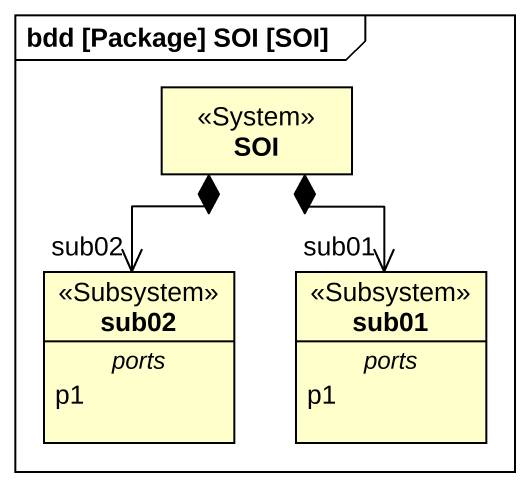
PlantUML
@startuml
mainframe bdd [Package] SOI [SOI]
hide circle
hide empty members
class SOI <<System>>
class sub02 <<Subsystem>> {
  -- ports --
  p1
}
class sub01 <<Subsystem>> {
  -- ports --
  p1
}
SOI *--> "sub02" sub02
SOI *--> "sub01" sub01
@enduml
